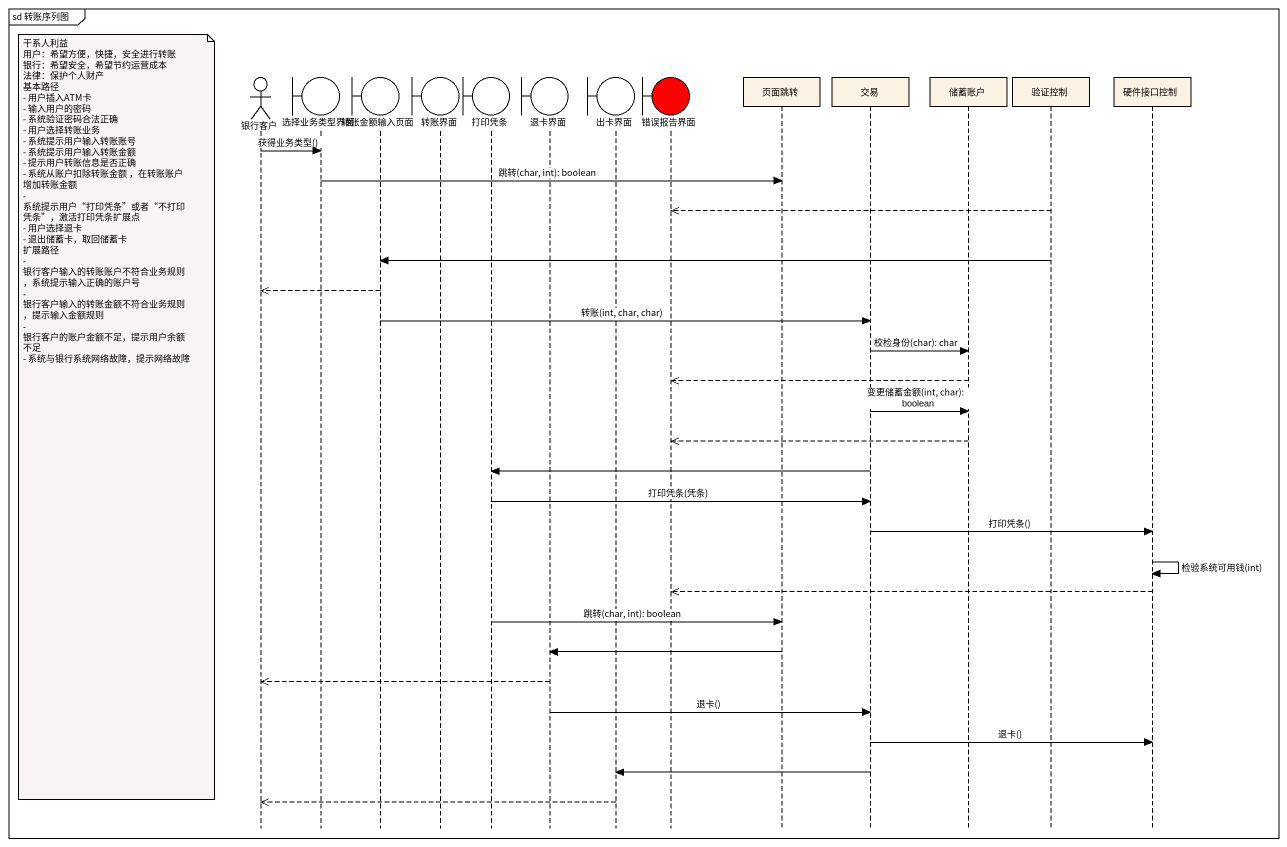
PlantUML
@startuml
mainframe sd 转账序列图
hide footbox
actor 银行客户
boundary 选择业务类型界面
boundary 转账金额输入页面
boundary 转账界面
boundary 打印凭条
boundary 退卡界面
boundary 出卡界面
boundary 错误报告界面 #FF0000
participant 页面跳转
participant 交易
participant 储蓄账户
participant 验证控制
participant 硬件接口控制

银行客户 -> 选择业务类型界面 : 获得业务类型()
选择业务类型界面 -> 页面跳转 : 跳转(char, int): boolean
验证控制 -->> 错误报告界面
验证控制 -> 转账金额输入页面
转账金额输入页面 -->> 银行客户
转账金额输入页面 -> 交易 : 转账(int, char, char)
交易 -> 储蓄账户 : 校检身份(char): char
储蓄账户 -->> 错误报告界面
交易 -> 储蓄账户 : 变更储蓄金额(int, char): boolean
note left of 银行客户
  干系人利益
  用户：希望方便，快捷，安全进行转账
  银行：希望安全，希望节约运营成本
  法律：保护个人财产
  基本路径
  - 用户插入ATM卡
  - 输入用户的密码
  - 系统验证密码合法正确
  - 用户选择转账业务
  - 系统提示用户输入转账账号
  - 系统提示用户输入转账金额
  - 提示用户转账信息是否正确
  - 系统从账户扣除转账金额 ，在转账账户 增加转账金额
  - 系统提示用户“打印凭条”或者“不打印凭条”，激活打印凭条扩展点
  - 用户选择退卡
  - 退出储蓄卡，取回储蓄卡
  扩展路径
  - 银行客户输入的转账账户不符合业务规则，系统提示输入正确的账户号
  - 银行客户输入的转账金额不符合业务规则，提示输入金额规则
  - 银行客户的账户金额不足，提示用户余额不足
  - 系统与银行系统网络故障，提示网络故障
end note
储蓄账户 -->> 错误报告界面
交易 -> 打印凭条
打印凭条 -> 交易 : 打印凭条(凭条)
交易 -> 硬件接口控制 : 打印凭条()
硬件接口控制 -> 硬件接口控制 : 检验系统可用钱(int)
硬件接口控制 -->> 错误报告界面
打印凭条 -> 页面跳转 : 跳转(char, int): boolean
页面跳转 -> 退卡界面
退卡界面 -->> 银行客户
退卡界面 -> 交易 : 退卡()
交易 -> 硬件接口控制 : 退卡()
交易 -> 出卡界面
出卡界面 -->> 银行客户
@enduml
